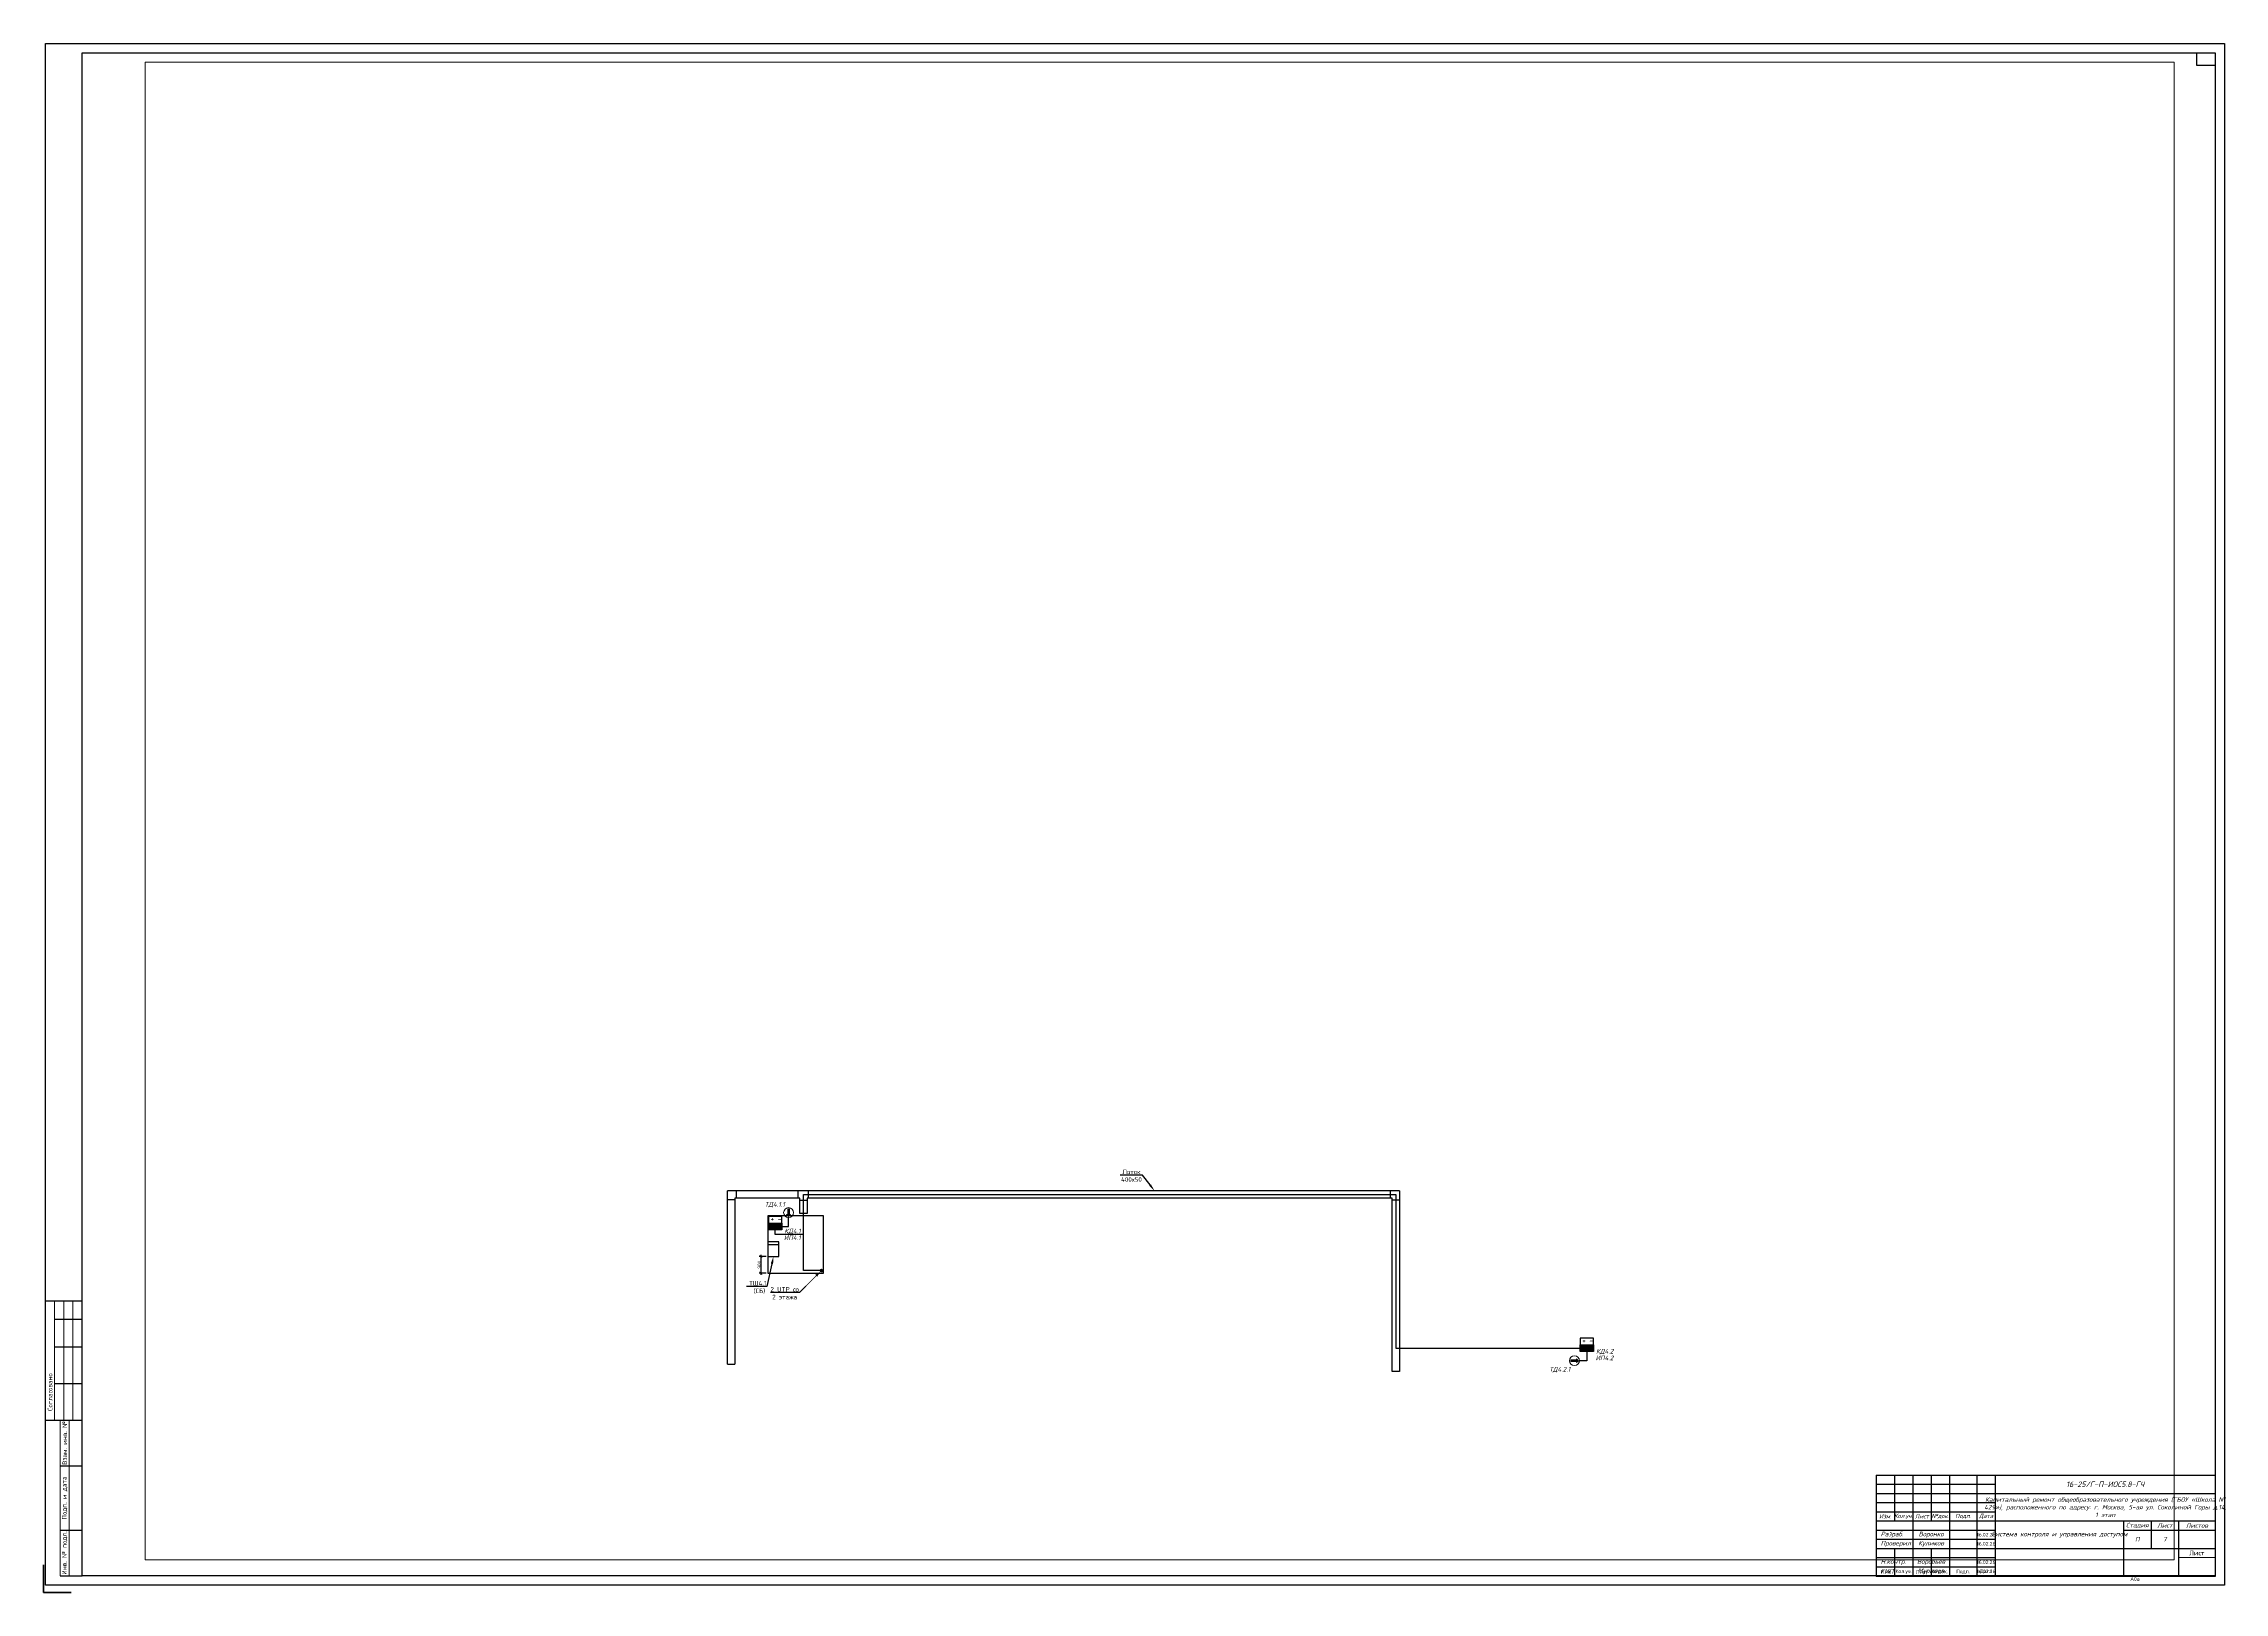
# Paper-space layout '7. 4 этаж' of a CAD drawing. Header units: millimetres. Extents: x -1 to 1189, y -4 to 841.
# The model-space entities are those that its viewports show. They can reach past a viewport. Long polylines and large blocks are cut down to what shows.
import ezdxf
from ezdxf import colors
from ezdxf.entities.mleader import LeaderData, LeaderLine
from ezdxf.enums import TextEntityAlignment as Align
from ezdxf.math import Vec2, Vec3

# ---------------------------------------------------------------- set-up
doc = ezdxf.new("R2010")
doc.units = ezdxf.units.MM
doc.header["$LTSCALE"] = 0.5
doc.layers.get('0').update_dxf_attribs({"lineweight": 18})
doc.layers.get('Defpoints').update_dxf_attribs({"color": 4, "lineweight": 140})
for name, color, linetype, lineweight in [('00-Штамп', 7, 'Continuous', 0), ('001 Форматка', 7, 'Continuous', 5), ('_0', 7, 'Continuous', 18), ('_СКУД', 1, 'Continuous', 30), ('АПС извещ', 1, 'Continuous', 30), ('СС_СКК_Лоток', 170, 'Continuous', 25), ('СС_СКС_Оборудование', 6, 'Continuous', 30), ('СС_СКУД_кабель', 7, 'Continuous', 30), ('СС_СКУД_оборудование', 7, 'Continuous', 25), ('СС_СКУД_текст', 7, 'Continuous', 25)]:
    doc.layers.add(name, color=color, linetype=linetype, lineweight=lineweight)
doc.layers.add('1', color=7, linetype='Continuous')
doc.styles.add('BRAZEN-txt', font='isocpeui.ttf')
doc.styles.add('DEN', font='', dxfattribs={"height": 300})
doc.styles.add('Gost', font='')
doc.styles.add('ICOCPEUR', font='')
doc.styles.add('ISOCPEUR', font='isocpeui.ttf', dxfattribs={"height": 2.5})
doc.styles.get('DEN').set_extended_font_data('ISOCPEUR')
doc.styles.get('Gost').set_extended_font_data('ISOCPEUR')
doc.styles.get('ICOCPEUR').set_extended_font_data('ISOCPEUR')
doc.dimstyles.new('BRAZEN-Размеры_осевые', dxfattribs={"dimscale": 0, "dimtxt": 350, "dimasz": 150, "dimexe": 100, "dimexo": 100, "dimgap": 70, "dimtad": 1, "dimdec": 0, "dimzin": 0, "dimdsep": 46, "dimtxsty": 'BRAZEN-txt', "dimblk": 'ARCHTICK', "dimcen": 1, "dimdle": 100, "dimadec": 0, "dimazin": 0, "dimtfac": 1, "dimtdec": 0, "dimtofl": 0, "dimtmove": 1, "dimatfit": 3, "dimfxl": 1, "dimtolj": 1, "dimtzin": 0, "dimarcsym": 0})

# ---------------------------------------------------------------- blocks, each defined once
blk = doc.blocks.new('*T318')
at = {"color": 0, "linetype": 'ByBlock', "lineweight": -2, "transparency": 16777216}
for p, q in [((0, 0), (0, 85)), ((5, 0), (5, 85)), ((12, 0), (12, 85))]:
    blk.add_line(p, q, dxfattribs=at)
at = {"color": 0, "linetype": 'ByBlock', "lineweight": 30, "transparency": 16777216}
for p, q in [((0, 85), (12, 85)), ((0, 60), (12, 60)), ((0, 25), (12, 25)), ((0, 0), (12, 0))]:
    blk.add_line(p, q, dxfattribs=at)
at = {"color": 0, "transparency": 16777216, "char_height": 2.5, "attachment_point": 5, "rotation": 90, "style": 'Gost'}
for s, insert, width in [('Взам. инв. №', (2.5, 72.5), 25), ('Подп. и дата', (2.5, 42.5), 35), ('Инв. № подл.', (2.5, 12.5), 25)]:
    blk.add_mtext(s, dxfattribs=dict(at, insert=insert, width=width))
blk = doc.blocks.new('*T319')
at = {"color": 0, "linetype": 'ByBlock', "lineweight": -2, "transparency": 16777216}
for p, q in [((0, 0), (0, 65)), ((5, 0), (5, 65)), ((10, 0), (10, 65)), ((15, 0), (15, 65)), ((20, 0), (20, 65))]:
    blk.add_line(p, q, dxfattribs=at)
at = {"color": 0, "linetype": 'ByBlock', "lineweight": 30, "transparency": 16777216}
for p, q in [((0, 65), (20, 65)), ((5, 55), (20, 55)), ((5, 40), (20, 40)), ((5, 20), (20, 20)), ((0, 0), (20, 0))]:
    blk.add_line(p, q, dxfattribs=at)
at = {"color": 0, "transparency": 16777216, "insert": (2.5, 5), "char_height": 2.5, "width": 55, "attachment_point": 4, "rotation": 90, "style": 'Gost'}
blk.add_mtext('Согласовано', dxfattribs=at)
blk = doc.blocks.new('*T320')
at = {"layer": '001 Форматка', "color": 0, "lineweight": 30, "transparency": 16777216}
for p, q in [((0, 0), (185, 0)), ((0, 0), (0, -55)), ((10, 0), (10, -25)), ((20, 0), (20, -55)), ((30, 0), (30, -25)), ((40, 0), (40, -55)), ((55, 0), (55, -55)), ((65, 0), (65, -55)), ((185, 0), (185, -55)), ((0, -5), (65, -5)), ((0, -10), (185, -10)), ((0, -15), (65, -15)), ((0, -20), (65, -20)), ((0, -25), (185, -25)), ((0, -30), (65, -30)), ((0, -35), (65, -35)), ((135, -25), (135, -55)), ((135, -30), (185, -30)), ((150, -25), (150, -40)), ((165, -25), (165, -40)), ((0, -40), (185, -40)), ((0, -45), (65, -45)), ((0, -50), (65, -50)), ((0, -55), (185, -55))]:
    blk.add_line(p, q, dxfattribs=at)
at = {"layer": '001 Форматка', "color": 0, "transparency": 16777216}
for s, insert, char_height, width, attachment_point, style in [('Капитальный ремонт общеобразовательного учреждения (ГБОУ «Школа № 429»), расположенного по адресу: г. Москва, 5-ая ул. Соколиной Горы д.14. 1 этап', (125, -17.5), 2.5, 120, 5, 'ISOCPEUR'), ('16-25/Г-П–ИОС5.8-ГЧ', (125, -5), 3, 116, 5, 'ISOCPEUR'), ('Изм.', (5, -22.5), 2.3, 10, 5, 'ISOCPEUR'), ('Кол.уч.', (15, -22.5), 2.3, 10, 5, 'ISOCPEUR'), ('Лист', (25, -22.5), 2.3, 10, 5, 'ISOCPEUR'), ('№док.', (35, -22.5), 2.3, 10, 5, 'ISOCPEUR'), ('Подп.', (47.5, -22.5), 2.3, 15, 5, 'ISOCPEUR'), ('Дата', (60, -22.5), 2.3, 10, 5, 'ISOCPEUR'), ('Разраб.', (2.5, -32.5), 2.5, 15, 4, 'ISOCPEUR'), ('Воронко', (30, -32.5), 2.5, 20, 5, 'ISOCPEUR'), ('16.02.26', (60, -32.5), 2, 10, 5, 'Gost'), ('Система контроля и управления доступом', (100, -32.5), 2.5, 70, 5, 'ISOCPEUR'), ('Стадия', (142.5, -27.5), 2.5, 15, 5, 'ISOCPEUR'), ('П', (142.5, -35), 2.5, 15, 5, 'ISOCPEUR'), ('Лист', (157.5, -27.5), 2.5, 15, 5, 'ISOCPEUR'), ('Листов', (175, -27.5), 2.5, 20, 5, 'ISOCPEUR'), ('Проверил', (2.5, -37.5), 2.5, 15, 4, 'ISOCPEUR'), ('Н.контр.', (2.5, -47.5), 2.5, 15, 4, 'ISOCPEUR'), ('Воробьев', (30, -47.5), 2.5, 20, 5, 'ISOCPEUR'), ('Куликов', (30, -37.5), 2.5, 20, 5, 'ISOCPEUR'), ('16.02.26', (60, -37.5), 2, 10, 5, 'Gost'), ('16.02.26', (60, -47.5), 2, 10, 5, 'Gost'), ('ГИП', (2.5, -52.5), 2.5, 15, 4, 'ISOCPEUR'), ('Мурашов', (30, -52.5), 2.5, 20, 5, 'ISOCPEUR'), ('16.02.26', (60, -52.5), 2, 10, 5, 'Gost')]:
    blk.add_mtext(s, dxfattribs=dict(at, insert=insert, char_height=char_height, width=width, attachment_point=attachment_point, style=style))
blk = doc.blocks.new('*T321')
at = {"layer": '00-Штамп', "color": 0, "linetype": 'ByBlock', "lineweight": -2, "transparency": 16777216}
for p, q in [((0, 0), (185, 0)), ((0, -5), (65, -5)), ((0, -10), (65, -10)), ((165, -5), (185, -5)), ((0, -15.3), (185, -15.3))]:
    blk.add_line(p, q, dxfattribs=at)
at = {"layer": '00-Штамп', "color": 0, "linetype": 'ByBlock', "lineweight": 30, "transparency": 16777216}
for p, q in [((0, 0), (0, -15.3)), ((10, 0), (10, -15.3)), ((20, 0), (20, -15.3)), ((30, 0), (30, -15.3)), ((40, 0), (40, -15.3)), ((55, 0), (55, -15.3)), ((65, 0), (65, -15.3)), ((165, 0), (165, -15.3)), ((185, 0), (185, -15.3))]:
    blk.add_line(p, q, dxfattribs=at)
at = {"layer": '00-Штамп', "color": 0, "transparency": 16777216, "style": 'Gost'}
for s, insert, char_height, width, attachment_point in [('Изм.', (2.5, -12.7), 2, 5, 4), ('Кол.уч.', (15, -12.7), 2, 10, 5), ('Лист', (25, -12.7), 2, 10, 5), ('№док.', (35, -12.7), 2, 10, 5), ('Подп.', (47.5, -12.7), 2, 15, 5), ('Дата', (60, -12.7), 2, 10, 5), ('Лист', (175, -2.5), 2.5, 20, 5)]:
    blk.add_mtext(s, dxfattribs=dict(at, insert=insert, char_height=char_height, width=width, attachment_point=attachment_point))
blk = doc.blocks.new('*U317')
at = {"lineweight": 30, "transparency": 33554687}
for points in [[(1, 844.8), (1189.7, 844.8), (1189.7, 4), (1, 4)], [(21, 839.8), (1184.7, 839.8), (1184.7, 9), (21, 9)], [(1174.7, 839.8), (1184.7, 839.8), (1184.7, 832.8), (1174.7, 832.8)]]:
    blk.add_lwpolyline(points, close=True, dxfattribs=at)
at = {"layer": 'Defpoints', "transparency": 33554687}
for points in [[(0, 0), (0, 15)], [(0, 0), (15, 0)]]:
    blk.add_lwpolyline(points, dxfattribs=at)
for name, p in [('*T319', (1, 94)), ('*T318', (9, 9)), ('*T320', (999.7, 64)), ('*T321', (999.7, 24))]:
    blk.add_blockref(name, p)
at = {"transparency": 33554687, "style": 'Gost'}
blk.add_attdef('NПОДРАЗДЕЛ', text='', height=2.5, dxfattribs=at).set_placement((1205.7, 60.4), align=Align.TOP_LEFT)
at = {"transparency": 33554687, "style": 'ISOCPEUR'}
blk.add_attdef('NЛИСТА', text='', height=2.5, dxfattribs=at).set_placement((1157.2, 29), align=Align.MIDDLE)
at = {"transparency": 33554687, "style": 'Gost'}
blk.add_attdef('ФОРМАТ', text='', height=2, dxfattribs=at).set_placement((1138.4, 7.3), align=Align.MIDDLE_LEFT)
blk = doc.blocks.new('_ArchTick')
at = {"color": 0, "linetype": 'ByBlock', "const_width": 0.15}
blk.add_lwpolyline([(-0.5, -0.5), (0.5, 0.5)], dxfattribs=at)
blk = doc.blocks.new('*D497')
at = {"layer": 'Defpoints', "color": 0, "transparency": 16777216}
for p in [(17885, 373651), (17502, 372751), (17885, 372751)]:
    blk.add_point(p, dxfattribs=at)
at = {"layer": 'СС_СКК_Лоток', "color": 0, "linetype": 'Continuous', "lineweight": -2, "transparency": 16777216}
for p, q in [((17785, 373651), (17402, 373651)), ((17502, 373751), (17502, 372651)), ((17785, 372751), (17402, 372751))]:
    blk.add_line(p, q, dxfattribs=at)
at = {"layer": 'СС_СКК_Лоток', "color": 0, "lineweight": -2, "transparency": 16777216, "xscale": 150, "yscale": 150, "zscale": 150}
for p, rotation in [((17502, 373651), 90), ((17502, 372751), 270)]:
    blk.add_blockref('_ArchTick', p, dxfattribs=dict(at, rotation=rotation))
at = {"layer": 'СС_СКК_Лоток', "color": 0, "lineweight": 0, "transparency": 16777216, "insert": (17402, 373201), "char_height": 250, "width": 731.08, "attachment_point": 5, "rotation": 90, "style": 'ICOCPEUR'}
blk.add_mtext('\\A1;{\\H0.71429x;900}', dxfattribs=at)
blk = doc.blocks.new('точка доступа')
at = {"lineweight": 20}
h = blk.add_hatch(color=0, dxfattribs=at)
h.dxf.hatch_style = 1
h.paths.add_polyline_path([(-64, 154), (-64, -293), (64, -293), (64, 154), (154, 154), (0, 310), (-154, 154)])
at = {"color": 0, "lineweight": 20}
for p, q in [((-154, 154), (0, 310)), ((-64, 154), (-154, 154)), ((-64, -293), (-64, 154)), ((154, 154), (0, 310)), ((64, -293), (64, 154)), ((64, 154), (154, 154)), ((-64, -293), (64, -293))]:
    blk.add_line(p, q, dxfattribs=at)
blk.add_circle((0, 0), 385, dxfattribs=at)
blk = doc.blocks.new('глб87')
at = {"layer": 'АПС извещ', "color": 1, "ltscale": 100}
blk.add_lwpolyline([(188096, -212870), (187290, -212870), (187290, -213279), (188096, -213279)], close=True, dxfattribs=at)
at = {"layer": '1', "color": 7, "style": 'DEN'}
blk.add_text('+ -', height=300, dxfattribs=at).set_placement((187401, -213161))
blk = doc.blocks.new('A$C2DBE3CD9')
at = {"layer": '_0', "true_color": 0xffffff}
h = blk.add_hatch(color=7, dxfattribs=at)
h.dxf.hatch_style = 1
h.paths.add_polyline_path([(0, 542), (355, 542), (355, 0), (0, 0)])
at = {"layer": '_СКУД', "color": 5, "lineweight": 30, "ltscale": 200}
for points in [[(0, 542), (355, 542), (355, 0), (0, 0)], [(45, 496), (310, 496), (310, 45), (45, 45)]]:
    blk.add_lwpolyline(points, close=True, dxfattribs=at)
for points in [[(45, 496), (310, 45)], [(45, 45), (310, 496)]]:
    blk.add_lwpolyline(points, dxfattribs=at)
blk = doc.blocks.new('*U479')
blk.add_hatch(color=256).paths.add_polyline_path([(-0.7, -0.7, 1), (0.7, 0.7, 1)])
blk.add_lwpolyline([(-0.7, -0.7, 0, 1.5, 0), (-2.8, -2.8, 2, 2, 0)], format="xyseb")
at = {"const_width": 0.5}
blk.add_lwpolyline([(-8.5, -8.5), (-2.8, -2.8)], dxfattribs=at)
blk = doc.blocks.new('_None')

msp = doc.modelspace()

# ---------------------------------------------------------------- linework, layer by layer
at = {"layer": 'СС_СКК_Лоток'}
for p, q in [((15682.3, 367788.1), (15682.3, 377232.8)), ((52332, 377232.8), (15682.3, 377232.8)), ((16164.1, 376832.8), (16164.1, 377232.8)), ((19538.6, 376832.8), (19538.6, 377232.8)), ((20098, 376832.8), (20098, 377232.8)), ((51848, 376832.8), (51848, 377232.8)), ((52332, 377232.8), (52332, 367384)), ((16082.3, 376737.8), (15682.3, 376737.8)), ((19620.9, 376832.8), (16082.3, 376832.8)), ((16082.3, 376832.8), (16082.3, 367788.1)), ((19620.9, 375989.9), (19620.9, 376832.8)), ((19620.9, 376723.6), (20020.9, 376723.6)), ((20020.9, 375989.9), (19620.9, 375989.9)), ((24528.9, 376832.8), (20020.9, 376832.8)), ((20020.9, 376832.8), (20020.9, 375989.9)), ((51932, 376832.8), (24528.9, 376832.8)), ((51932, 367384), (51932, 376832.8)), ((51932, 376738), (52332, 376738)), ((15682.3, 367788.1), (16082.3, 367788.1)), ((52332, 367384), (51932, 367384))]:
    msp.add_line(p, q, dxfattribs=at)
at = {"layer": 'СС_СКК_Лоток', "color": 7}
msp.add_lwpolyline([(17884.9, 375870.4), (17884.9, 372751.5), (20920, 372751.5), (20920, 375870), (17884.9, 375870)], dxfattribs=at)
at = {"layer": 'СС_СКС_Оборудование', "color": 7}
msp.add_line((17884.5, 374305.3), (18484.5, 374305.3), dxfattribs=at)
msp.add_lwpolyline([(17884.5, 374451.1), (17884.5, 373651.1), (18484.5, 373651.1), (18484.5, 374451.1)], close=True, dxfattribs=at)
at = {"layer": 'СС_СКУД_кабель', "color": 6}
for points in [[(20798.9, 372883.8), (19820.9, 372883.8), (19820.9, 377032.8), (52132, 377032.8), (52132, 368649.4), (62562.6, 368649.4)], [(20798.9, 372883.8), (19820.9, 372883.8), (19820.9, 374847.9), (18279.6, 374847.9), (18279.6, 375289.4)]]:
    msp.add_lwpolyline(points, dxfattribs=at)
at = {"layer": 'СС_СКУД_кабель', "color": 84}
for points in [[(18089, 375289.4), (19007, 375289.4), (19007, 375776.8)], [(62562.6, 368729.4), (62562.6, 367969.8), (62152.3, 367969.8)]]:
    msp.add_lwpolyline(points, dxfattribs=at)

# ---------------------------------------------------------------- block references
at = {"layer": 'СС_СКК_Лоток', "color": 7, "xscale": 100, "yscale": 100, "zscale": 100}
msp.add_blockref('*U479', (20798.9, 372883.8), dxfattribs=at)
at = {"layer": 'СС_СКУД_оборудование', "color": 5, "xscale": 0.7, "yscale": 0.7, "zscale": 0.7}
for p, rotation in [((19007, 376046.5), 180), ((61882.6, 367969.8), 270)]:
    msp.add_blockref('точка доступа', p, dxfattribs=dict(at, rotation=rotation))
at = {"layer": 'СС_СКУД_оборудование', "linetype": 'ByBlock', "lineweight": 30, "yscale": 1.35, "zscale": 1.3, "rotation": 270}
for p in [(17914, 375467.1), (62197.1, 368827.1)]:
    msp.add_blockref('A$C2DBE3CD9', p, dxfattribs=at)
at = {"layer": 'СС_СКУД_оборудование', "xscale": 0.9025304142727476, "yscale": 0.9025304142727476, "zscale": 0.9025304142727476}
for p in [(-151119.2, 567957.6), (-106836.1, 561317.6)]:
    msp.add_blockref('глб87', p, dxfattribs=at)

# ---------------------------------------------------------------- texts
at = {"layer": 'СС_СКУД_текст', "style": 'ISOCPEUR'}
for s, p in [('ТД4.1.1', (17710.4, 376376.4)), ('ТД4.2.1', (60505.9, 367375.5))]:
    msp.add_text(s, height=250, dxfattribs=at).set_placement(p)
at = {"layer": 'СС_СКУД_текст', "color": 7, "lineweight": 20, "style": 'ISOCPEUR'}
for s, p in [('ИП4.1', (18752.3, 374555.7)), ('КД4.1', (18777.9, 374917.3)), ('ИП4.2', (63035.3, 367995.6)), ('КД4.2', (63061, 368357.2))]:
    msp.add_text(s, height=250, dxfattribs=at).set_placement(p)

# ---------------------------------------------------------------- dimensions: what is measured, and where the dimension line sits
at = {"layer": 'СС_СКК_Лоток', "color": 7, "lineweight": 0}
dim = msp.add_linear_dim(base=(17501.542, 372751.4721), p1=(17884.8853, 373651.0474), p2=(17884.8953, 372751.4721), angle=270, text='{\\H0.71429x;<>}', dimstyle='BRAZEN-Размеры_осевые', override={"dimscale": 1, "dimtxt": 250, "dimgap": 10, "dimtxsty": 'ICOCPEUR'}, dxfattribs=at)
dim.commit()
dim.dimension.update_dxf_attribs({"geometry": '*D497', "text_midpoint": (17402.2557, 373201.2597)})

# ---------------------------------------------------------------- leaders
ml = msp.add_multileader_mtext('Standard', dxfattribs=at)
ml.set_content('Лоток\\P400х50', color=7, style='ICOCPEUR')
ml.set_leader_properties()
ml.build(insert=Vec2(0, 0))
ml.multileader.update_dxf_attribs({"text_left_attachment_type": 6, "text_right_attachment_type": 6, "dogleg_length": 100, "arrow_head_size": 400})
ctx = ml.context
ctx.base_point, ctx.char_height, ctx.arrow_head_size, ctx.landing_gap_size, ctx.plane_origin = Vec3(37200.3, 378094.4), 250, 400, 0, Vec3(42787.4, 376132.2)
ctx.left_attachment, ctx.right_attachment, ctx.text_align_type = 6, 6, 1
notes = []
notes.append((ctx, [(0, (1, 1, 0), (38325.3, 378094.4), (-1, 0), 100, [(0, [(38966.1, 377232.8)], 0, [])])]))
ctx.mtext.insert, ctx.mtext.width, ctx.mtext.alignment, ctx.mtext.flow_direction = Vec3(37712.8, 378394.4), 2467.274, 2, 5
ml = msp.add_multileader_mtext('Standard', dxfattribs=at)
ml.set_content('ТШ4.1\\P (СБ)', color=7, style='ICOCPEUR')
ml.set_leader_properties()
ml.build(insert=Vec2(0, 0))
ml.multileader.update_dxf_attribs({"text_left_attachment_type": 6, "text_right_attachment_type": 6, "dogleg_length": 100, "arrow_head_size": 400})
ctx = ml.context
ctx.base_point, ctx.char_height, ctx.arrow_head_size, ctx.landing_gap_size, ctx.plane_origin = Vec3(16929.1, 372021.3), 250, 400, 0, Vec3(24675.1, 369680.8)
ctx.left_attachment, ctx.right_attachment, ctx.text_align_type = 6, 6, 1
notes.append((ctx, [(0, (1, 1, 0), (17829.1, 372021.3), (-1, 0), 100, [(0, [(18184.5, 373651.1)], 0, [])])]))
ctx.mtext.insert, ctx.mtext.width, ctx.mtext.alignment, ctx.mtext.flow_direction = Vec3(17329.1, 372321.3), 1520.837, 2, 5
ml = msp.add_multileader_mtext('Standard', dxfattribs=at)
ml.set_content('2 UTP со \\P2 этажа', color=7, style='ICOCPEUR')
ml.set_leader_properties()
ml.set_arrow_properties(name='NONE')
ml.build(insert=Vec2(0, 0))
ml.multileader.update_dxf_attribs({"text_left_attachment_type": 6, "text_right_attachment_type": 6, "dogleg_length": 100, "arrow_head_size": 400})
ctx = ml.context
ctx.base_point, ctx.char_height, ctx.arrow_head_size, ctx.landing_gap_size, ctx.plane_origin = Vec3(18079.8, 371683.7), 250, 400, 0, Vec3(24652.6, 370692.3)
ctx.left_attachment, ctx.right_attachment, ctx.text_align_type = 6, 6, 1
notes.append((ctx, [(0, (1, 1, 0), (19605.4, 371683.7), (-1, 0), 100, [(0, [(19948.9, 372033.8)], 0, [])])]))
ctx.mtext.insert, ctx.mtext.width, ctx.mtext.defined_height, ctx.mtext.alignment, ctx.mtext.flow_direction = Vec3(18792.6, 371983.7), 3638.415, 845.9, 2, 5
for ctx, leaders in notes:
    for number, flags, end, landing, length, lines in leaders:
        leader = LeaderData()
        leader.index, (leader.has_last_leader_line, leader.has_dogleg_vector, leader.attachment_direction) = number, flags
        leader.last_leader_point, leader.dogleg_vector, leader.dogleg_length = Vec3(end), Vec3(landing), length
        for number, points, colour, breaks in lines:
            line = LeaderLine()
            line.index, line.vertices, line.color, line.breaks = number, Vec3.list(points), colors.encode_raw_color(colour), breaks
            leader.lines.append(line)
        ctx.leaders.append(leader)

psp = doc.layouts.new('7. 4 этаж')

# ---------------------------------------------------------------- block references
at = {"transparency": 33554687}
ref = psp.add_blockref('*U317', (-0.9, -4), dxfattribs=at)
ref.add_attrib('ФОРМАТ', 'А0а', dxfattribs={"transparency": 33554687, "height": 2, "style": 'Gost'}).set_placement((1137.5, 3.3), align=Align.MIDDLE_LEFT)
ref.add_attrib('NЛИСТА', '7', dxfattribs={"transparency": 33554687, "height": 2.5, "style": 'ISOCPEUR'}).set_placement((1156.3, 25), align=Align.MIDDLE)

# ---------------------------------------------------------------- viewports
at = {"layer": 'Defpoints'}
psp.add_viewport(center=(607.9, 422.3), size=(1107, 816.923), view_center_point=(39247.7, 397959.5), view_height=81692.333, dxfattribs=at)

doc.saveas('drawing.dxf')
